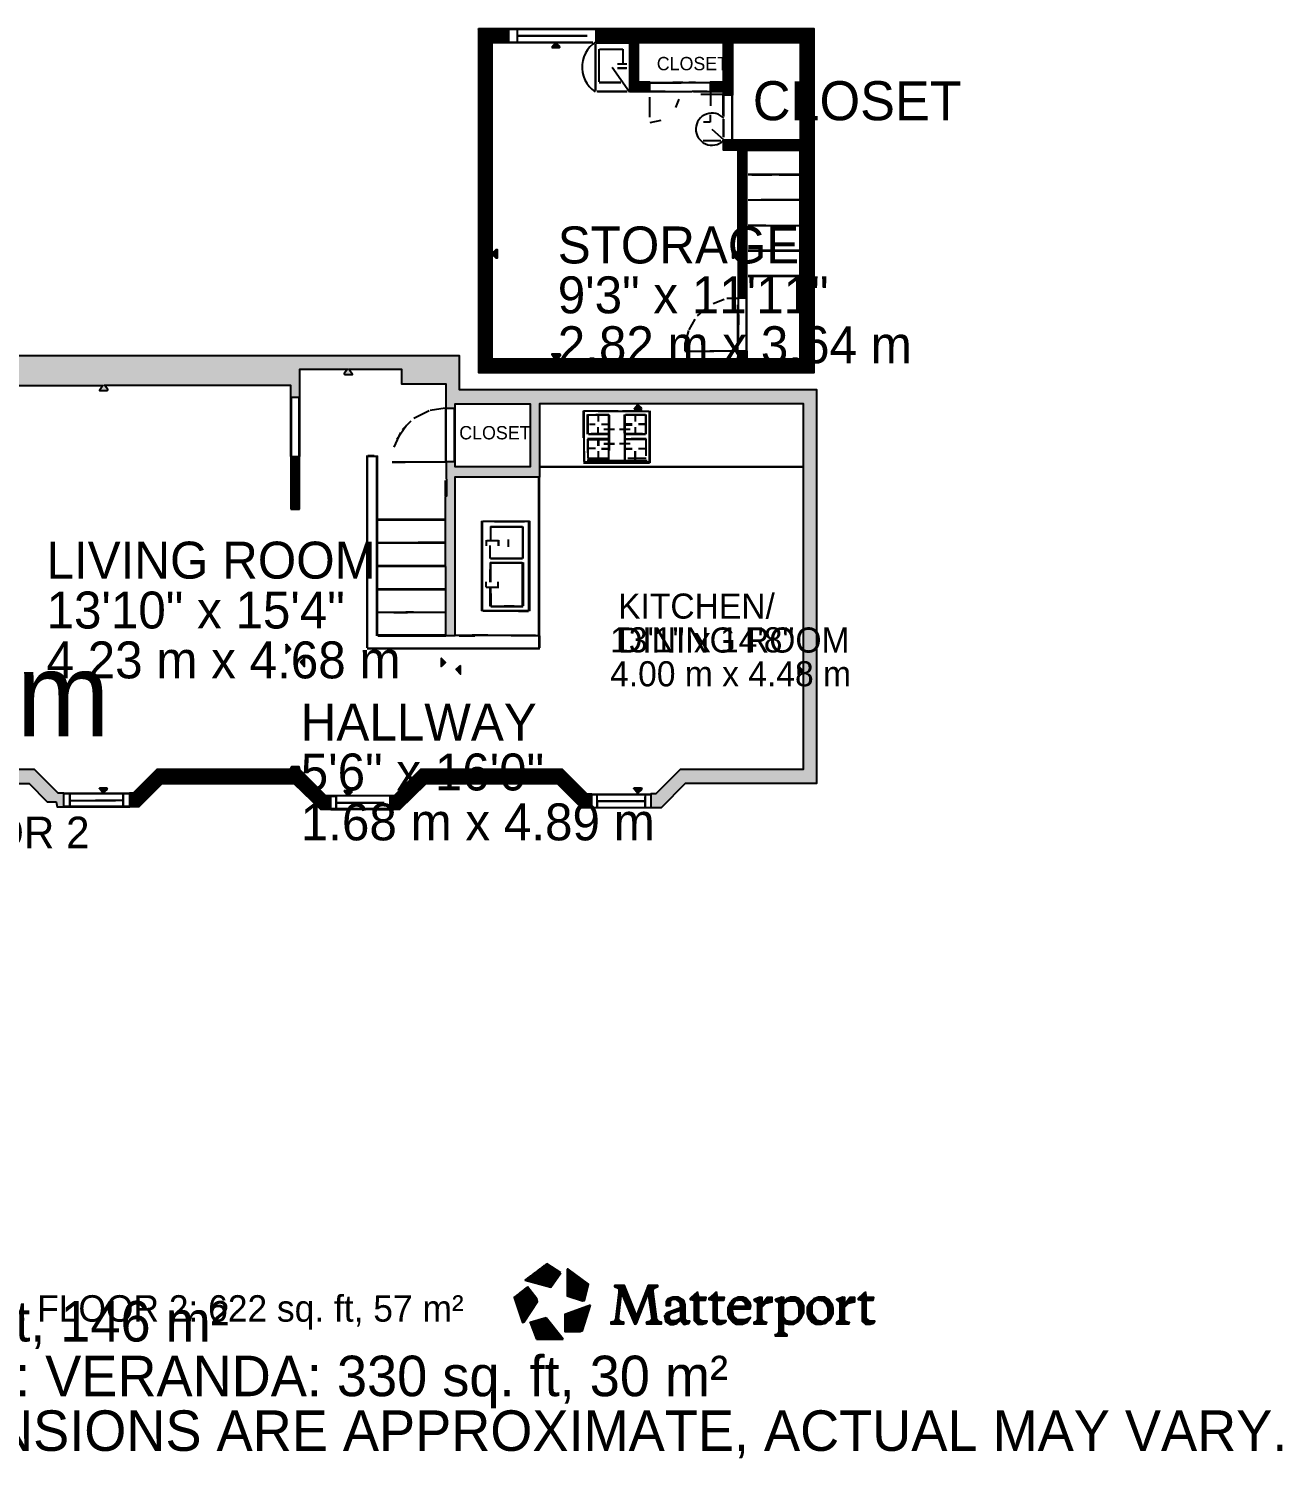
# Model space of a CAD drawing. Header units: feet. Extents: x 5 to 177, y -7 to 101.
# Drawn here: x 88.8 to 177.1, y -6.8 to 93.8 of the extents above; entities that cross this region are included whole.
import ezdxf

# ---------------------------------------------------------------- set-up
doc = ezdxf.new("R2010")
doc.units = ezdxf.units.FT
doc.header["$MEASUREMENT"] = 0
for name, color, linetype in [('A-ANNO', 2, 'CONTINUOUS'), ('A-COLS', 3, 'CONTINUOUS'), ('A-DIMS', 2, 'CONTINUOUS'), ('A-DOOR', 1, 'CONTINUOUS'), ('A-FIXT', 5, 'CONTINUOUS'), ('A-GLAZ', 4, 'CONTINUOUS'), ('A-HATCH', 251, 'CONTINUOUS'), ('A-WALL', 7, 'CONTINUOUS')]:
    doc.layers.add(name, color=color, linetype=linetype)

msp = doc.modelspace()

# ---------------------------------------------------------------- hatches: boundary and pattern name
at = {"layer": 'A-HATCH'}
h = msp.add_hatch(dxfattribs=at)
h.set_pattern_fill('SOLID', color=251)
h.paths.add_polyline_path([(120.5125, 93.775), (120.5125, 69.5875), (144.15, 69.5875), (144.15, 93.775), (128.775, 93.775), (128.775, 92.8), (131.15, 92.8), (131.15, 89.375), (132.575, 89.375), (132.575, 90.025), (131.7875, 90.025), (131.7875, 92.825), (137.7375, 92.825), (137.7375, 90.025), (136.825, 90.025), (136.825, 89.375), (137.725, 89.375), (137.8, 89.1375), (138.425, 89.1375), (138.425, 92.8125), (143.175, 92.8125), (143.175, 85.9375), (137.75, 85.9375), (137.75, 85.275), (138.775, 85.275), (138.775, 78), (138.5, 78.225), (138.4, 78.225), (138.4, 77.675), (138.5, 77.675), (138.8, 77.9), (138.8, 74.85), (139.425, 74.85), (139.425, 85.25), (143.15, 85.25), (143.15, 70.525), (139.4375, 70.525), (139.4375, 71.1), (138.825, 71.1), (138.75, 70.525), (126.05, 70.525), (126.3, 70.825), (126.25, 70.8875), (125.675, 70.8875), (125.925, 70.5375), (121.475, 70.5375), (121.475, 77.9), (121.75, 77.675), (121.85, 77.675), (121.85, 78.225), (121.75, 78.225), (121.475, 78), (121.475, 92.825), (122.65, 92.825), (122.65, 93.775)])
h = msp.add_hatch(dxfattribs=at)
h.set_pattern_fill('SOLID', color=251)
h.paths.add_polyline_path([(126.275, 92.525), (125.975, 92.8), (125.675, 92.4625), (126.225, 92.4625)])
h = msp.add_hatch(dxfattribs=at)
h.set_pattern_fill('SOLID', color=251)
h.paths.add_polyline_path([(80.4, 70.775), (80.4, 40.675), (88.875, 40.675), (90.15, 39.3875), (90.775, 39.3875), (90.85, 39.0375), (91.325, 39.0375), (91.325, 39.9875), (90.925, 39.9875), (89.25, 41.6625), (81.35, 41.6625), (81.35, 50.1), (81.625, 49.875), (81.725, 49.875), (81.725, 50.45), (81.625, 50.45), (81.3625, 50.2), (81.3625, 50.7), (83.2, 50.7), (83.2, 53.125), (82.3, 53.6), (82.3, 56.95), (83.2, 57.375), (83.2, 59.9375), (81.35, 59.9375), (81.35, 68.6875), (94.075, 68.6875), (93.825, 68.3375), (94.375, 68.3375), (94.425, 68.4), (94.175, 68.7), (107.2875, 68.7), (107.2875, 67.8625), (107.9375, 67.8625), (107.9375, 69.825), (111.3, 69.825), (111.05, 69.525), (111.1, 69.4625), (111.65, 69.4625), (111.4, 69.825), (115.0875, 69.825), (115.0875, 68.8), (118.225, 68.8), (118.225, 67.0875), (118.8875, 67.0875), (118.8875, 67.4), (124.1625, 67.4), (124.1625, 62.95), (118.8875, 62.95), (118.8875, 63.3), (118.2375, 63.3), (118.2563, 60.9), (118.175, 60.85), (118.2063, 51.0875), (118.875, 51.0875), (118.875, 62.2625), (124.8375, 62.2625), (124.8375, 67.425), (143.3875, 67.425), (143.3875, 41.6625), (134.725, 41.6625), (133, 39.9375), (132.65, 39.9375), (132.65, 38.975), (133.4, 38.975), (135.1, 40.6875), (144.35, 40.6875), (144.35, 68.375), (119.175, 68.375), (119.175, 70.775)])
h = msp.add_hatch(dxfattribs=at)
h.set_pattern_fill('SOLID', color=251)
h.paths.add_polyline_path([(132.025, 67.075), (131.75, 67.325), (131.475, 67.0125), (131.975, 67.0125)])
h = msp.add_hatch(dxfattribs=at)
h.set_pattern_fill('SOLID', color=251)
h.paths.add_polyline_path([(107.3125, 63.6625), (107.3125, 59.9875), (107.925, 59.9875), (107.925, 63.6625)])
h = msp.add_hatch(dxfattribs=at)
h.set_pattern_fill('SOLID', color=251)
h.paths.add_polyline_path([(106.975, 50.475), (106.975, 49.85), (107.275, 50.125)])
h = msp.add_hatch(dxfattribs=at)
h.set_pattern_fill('SOLID', color=251)
h.paths.add_polyline_path([(108.275, 49.5), (107.975, 49.225), (108.275, 48.9)])
h = msp.add_hatch(dxfattribs=at)
h.set_pattern_fill('SOLID', color=251)
h.paths.add_polyline_path([(117.9, 49.5), (117.9, 48.9), (118.2, 49.175)])
h = msp.add_hatch(dxfattribs=at)
h.set_pattern_fill('SOLID', color=251)
h.paths.add_polyline_path([(119.25, 48.975), (118.95, 48.7), (119.25, 48.375)])
h = msp.add_hatch(dxfattribs=at)
h.set_pattern_fill('SOLID', color=251)
h.paths.add_polyline_path([(143.025, 48.975), (143.025, 48.375), (143.325, 48.65)])
h = msp.add_hatch(dxfattribs=at)
h.set_pattern_fill('SOLID', color=251)
h.paths.add_polyline_path([(110.125, 39.8125), (109.775, 39.8125), (107.95, 41.625), (107.9, 41.85), (107.35, 41.85), (107.275, 41.65), (97.875, 41.65), (96.2, 39.9875), (95.95, 39.9875), (95.95, 39.05), (96.625, 39.05), (98.25, 40.675), (107.525, 40.675), (109.4, 38.8625), (110.125, 38.8625)])
h = msp.add_hatch(dxfattribs=at)
h.set_pattern_fill('SOLID', color=251)
h.paths.add_polyline_path([(114.275, 39.8125), (114.275, 38.8625), (114.975, 38.8625), (116.825, 40.675), (126.05, 40.675), (127.75, 38.975), (128.5, 38.975), (128.5, 39.925), (128.175, 39.925), (126.425, 41.65), (116.425, 41.65), (114.575, 39.8125)])
h = msp.add_hatch(dxfattribs=at)
h.set_pattern_fill('SOLID', color=251)
h.paths.add_polyline_path([(93.825, 40.3375), (94.1, 40.025), (94.4, 40.275), (94.35, 40.3375)])
h = msp.add_hatch(dxfattribs=at)
h.set_pattern_fill('SOLID', color=251)
h.paths.add_polyline_path([(131.45, 40.3375), (131.75, 40), (132.05, 40.275), (132, 40.3375)])
h = msp.add_hatch(dxfattribs=at)
h.set_pattern_fill('SOLID', color=251)
h.paths.add_polyline_path([(111.05, 40.1625), (111.35, 39.8), (111.65, 40.1), (111.6, 40.1625)])
h = msp.add_hatch(dxfattribs=at)
h.set_pattern_fill('SOLID', color=251)
h.paths.add_polyline_path([(126.325, 6.225), (125.325, 6.875), (123.8, 5.725), (125.625, 5.225)])
h = msp.add_hatch(dxfattribs=at)
h.set_pattern_fill('SOLID', color=251)
h.paths.add_polyline_path([(126.7625, 6.5), (126.7625, 4.625), (127.85, 4.25), (127.975, 4.275), (128.275, 5.425), (126.825, 6.5)])
h = msp.add_hatch(dxfattribs=at)
h.set_pattern_fill('SOLID', color=251)
h.paths.add_polyline_path([(123.975, 5.25), (123.025, 4.5), (123.625, 2.725), (123.725, 2.775), (124.675, 4.225), (124.625, 4.4)])
h = msp.add_hatch(dxfattribs=at)
h.set_pattern_fill('SOLID', color=251)
h.paths.add_polyline_path([(130.1, 5.35), (130.1, 5.275), (130.4125, 5.125), (130.4125, 4.875), (130.175, 2.925), (130.075, 2.8), (129.85, 2.75), (129.85, 2.65), (130.75, 2.65), (130.75, 2.75), (130.5, 2.8), (130.375, 2.975), (130.6, 4.8), (131.5, 2.65), (131.575, 2.625), (131.675, 2.725), (132.475, 4.775), (132.725, 3), (132.625, 2.825), (132.35, 2.75), (132.35, 2.65), (133.4, 2.65), (133.4, 2.75), (133.2, 2.8), (133.075, 2.95), (132.825, 4.925), (132.85, 5.125), (133.15, 5.275), (133.15, 5.35), (132.475, 5.35), (131.65, 3.225), (130.8, 5.35)])
h = msp.add_hatch(dxfattribs=at)
h.set_pattern_fill('SOLID', color=251)
h.paths.add_polyline_path([(133.875, 4.4), (133.7375, 4.2), (133.7375, 3.9375), (134.0375, 3.9375), (134.0375, 4.275), (134.2, 4.375), (134.4, 4.375), (134.7, 4.15), (134.75, 3.775), (133.8, 3.425), (133.625, 3.2), (133.7, 2.775), (134, 2.6), (134.25, 2.6), (134.475, 2.675), (134.75, 2.9), (135, 2.6), (135.325, 2.675), (135.4, 2.825), (135.225, 2.825), (135.075, 2.975), (135.075, 3.975), (134.975, 4.275), (134.575, 4.525), (134.2, 4.525)])
h.paths.add_polyline_path([(134.7375, 3.6), (134.7375, 3.05), (134.45, 2.8625), (134.075, 2.8625), (133.95, 3.05), (133.975, 3.275), (134.175, 3.425)])
h = msp.add_hatch(dxfattribs=at)
h.set_pattern_fill('SOLID', color=251)
h.paths.add_polyline_path([(135.95, 4.9), (135.425, 4.425), (135.425, 4.35), (135.7125, 4.3), (135.7125, 2.875), (135.975, 2.6125), (136.3, 2.6125), (136.525, 2.7), (136.625, 2.8375), (136.3, 2.8375), (136.025, 2.975), (136.025, 4.3125), (136.5, 4.3125), (136.55, 4.4875), (136.025, 4.4875)])
h = msp.add_hatch(dxfattribs=at)
h.set_pattern_fill('SOLID', color=251)
h.paths.add_polyline_path([(137.275, 4.9), (136.75, 4.425), (136.75, 4.35), (137.0375, 4.3), (137.0375, 2.85), (137.3, 2.6125), (137.6, 2.6125), (137.875, 2.725), (137.95, 2.85), (137.525, 2.85), (137.3375, 3.025), (137.3375, 4.3125), (137.8, 4.3125), (137.85, 4.4875), (137.35, 4.4875)])
h = msp.add_hatch(dxfattribs=at)
h.set_pattern_fill('SOLID', color=251)
h.paths.add_polyline_path([(138.8, 4.525), (138.45, 4.35), (138.25, 4.125), (138.0875, 3.8), (138.0875, 3.325), (138.175, 3.05), (138.4, 2.775), (138.675, 2.6125), (139.1, 2.6125), (139.45, 2.75), (139.675, 3.1), (139.3, 2.9125), (138.75, 2.9125), (138.475, 3.175), (138.375, 3.6875), (139.65, 3.6875), (139.7, 3.925), (139.625, 4.175), (139.4, 4.425), (139.15, 4.525)])
h.paths.add_polyline_path([(138.375, 3.925), (138.625, 4.275), (139.025, 4.325), (139.275, 4.15), (139.35, 3.8625), (138.4, 3.8625)])
h = msp.add_hatch(dxfattribs=at)
h.set_pattern_fill('SOLID', color=251)
h.paths.add_polyline_path([(140.35, 4.525), (139.925, 4.35), (139.925, 4.275), (140.175, 4.15), (140.175, 2.925), (140.1, 2.8), (139.925, 2.75), (139.9, 2.6375), (140.775, 2.6375), (140.825, 2.725), (140.575, 2.8), (140.475, 2.95), (140.475, 3.825), (140.75, 4.1), (141.2, 4.2), (141.2, 4.4875), (140.85, 4.4875), (140.5, 4.025), (140.5, 4.5)])
h = msp.add_hatch(dxfattribs=at)
h.set_pattern_fill('SOLID', color=251)
h.paths.add_polyline_path([(143.075, 4.425), (142.825, 4.525), (142.5, 4.525), (142.2, 4.4), (142.0125, 4.225), (142.0125, 4.5), (141.875, 4.525), (141.425, 4.35), (141.425, 4.275), (141.675, 4.15), (141.675, 2.05), (141.575, 1.925), (141.4, 1.875), (141.4, 1.8), (142.25, 1.8), (142.25, 1.875), (142, 2.025), (142, 2.7), (142.325, 2.6125), (142.7, 2.6125), (143.05, 2.825), (143.25, 3.05), (143.425, 3.45), (143.425, 3.9), (143.3, 4.2)])
h.paths.add_polyline_path([(142.275, 4.25), (142.825, 4.25), (143, 4.05), (143.075, 3.775), (143.075, 3.125), (142.85, 2.875), (142.625, 2.775), (142.175, 2.85), (142, 3.1), (142, 4.05)])
h = msp.add_hatch(dxfattribs=at)
h.set_pattern_fill('SOLID', color=251)
h.paths.add_polyline_path([(144.45, 4.5125), (144.125, 4.4), (143.85, 4.15), (143.6625, 3.8), (143.6625, 3.35), (143.775, 3), (143.975, 2.775), (144.275, 2.6125), (144.675, 2.6125), (144.975, 2.7), (145.325, 3.025), (145.4875, 3.35), (145.4875, 3.725), (145.45, 3.95), (145.2, 4.325), (144.875, 4.5125)])
h.paths.add_polyline_path([(144.35, 4.325), (144.8, 4.25), (145, 4.05), (145.1125, 3.775), (145.1125, 3.1), (144.775, 2.8), (144.35, 2.875), (144.0125, 3.325), (144.0125, 3.95), (144.075, 4.125)])
h = msp.add_hatch(dxfattribs=at)
h.set_pattern_fill('SOLID', color=251)
h.paths.add_polyline_path([(146.175, 4.525), (145.725, 4.35), (145.975, 4.15), (145.975, 2.875), (145.75, 2.75), (145.725, 2.6375), (146.6, 2.6375), (146.65, 2.725), (146.425, 2.775), (146.3, 2.9), (146.3, 3.825), (146.575, 4.1), (147.025, 4.2), (147.025, 4.4875), (146.675, 4.4875), (146.325, 4), (146.325, 4.5)])
h = msp.add_hatch(dxfattribs=at)
h.set_pattern_fill('SOLID', color=251)
h.paths.add_polyline_path([(147.775, 4.9), (147.25, 4.425), (147.25, 4.35), (147.525, 4.3), (147.525, 2.825), (147.775, 2.6125), (148.1, 2.6125), (148.325, 2.7), (148.425, 2.8375), (148.075, 2.8375), (147.825, 3.05), (147.825, 4.3125), (148.3, 4.3125), (148.35, 4.4875), (147.85, 4.4875)])
h = msp.add_hatch(dxfattribs=at)
h.set_pattern_fill('SOLID', color=251)
h.paths.add_polyline_path([(124.15, 2.725), (124.6, 1.5625), (126.475, 1.5625), (125.275, 3.075)])
h = msp.add_hatch(dxfattribs=at)
h.set_pattern_fill('SOLID', color=251)
h.paths.add_polyline_path([(128.4, 3.95), (126.6, 3.3), (126.6, 2.1), (127.675, 2.1), (127.85, 2.175)])

# ---------------------------------------------------------------- linework, layer by layer
at = {"layer": 'A-ANNO', "color": 2}
for p, q in [((112.675, 50.225), (112.675, 63.75)), ((112.7, 50.225), (112.7, 63.75)), ((113.35, 51.075), (113.35, 63.75)), ((113.375, 51.075), (113.375, 63.75)), ((113.4, 51.075), (113.4, 63.725)), ((124.85, 62.975), (143.375, 62.975)), ((124.85, 62.95), (143.375, 62.95)), ((124.775, 51.075), (124.775, 62.225)), ((124.8, 50.225), (124.8, 62.25)), ((124.825, 50.225), (124.825, 62.25)), ((112.675, 50.2), (124.85, 50.2)), ((112.675, 50.175), (124.825, 50.175))]:
    msp.add_line(p, q, dxfattribs=at)
at = {"layer": 'A-COLS', "color": 3}
for points in [[(144.45, 4.5125), (144.125, 4.4), (143.85, 4.15), (143.6625, 3.8), (143.6625, 3.35), (143.775, 3), (143.975, 2.775), (144.275, 2.6125), (144.675, 2.6125), (144.975, 2.7), (145.325, 3.025), (145.4875, 3.35), (145.4875, 3.725), (145.45, 3.95), (145.2, 4.325), (144.875, 4.5125)], [(144.35, 4.325), (144.8, 4.25), (145, 4.05), (145.1125, 3.775), (145.1125, 3.1), (144.775, 2.8), (144.35, 2.875), (144.0125, 3.325), (144.0125, 3.95), (144.075, 4.125)]]:
    msp.add_lwpolyline(points, close=True, dxfattribs=at)
at = {"layer": 'A-DOOR', "color": 1}
for p, q in [((129.9375, 91.0875), (131.15, 89.35)), ((136.9516, 86.7234), (137.8, 85.975))]:
    msp.add_line(p, q, dxfattribs=at)
for centre, radius, start, end in [((129.9375, 91.0875), 2.1187, 55.091053, 235.091064), ((136.9516, 86.7234), 1.1314, 41.416683, 314.888092)]:
    msp.add_arc(centre, radius, start, end, dxfattribs=at)
at = {"layer": 'A-FIXT', "color": 5}
for p, q in [((123.275, 92.875), (123.275, 93.725)), ((130.7, 91.325), (130.7, 92.35)), ((130.3, 91.325), (130.975, 91.325)), ((130.3, 91.05), (130.975, 91.05)), ((130.3, 91.025), (130.95, 91.025)), ((132.7, 89.9875), (133.875, 89.9875)), ((134.2, 90.025), (134.9, 90.025)), ((135.325, 90.025), (135.8, 90.025)), ((135.325, 90.0125), (136.525, 90.0125)), ((135.825, 90.0125), (136.85, 90.0125)), ((132.575, 87.575), (132.575, 88.975)), ((132.6, 89.4), (133.675, 89.4)), ((134.15, 89.375), (135.325, 89.375)), ((134.425, 88.25), (134.65, 88.825)), ((135.575, 89.4), (136.625, 89.4)), ((135.65, 89.375), (136.8, 89.375)), ((136.85, 89.35), (136.85, 88.375)), ((137.75, 87.675), (137.75, 89.125)), ((137.7875, 87.65), (137.7875, 89.1)), ((137.8, 87.625), (137.8, 88.875)), ((136.85, 87.225), (136.85, 87.725)), ((132.6, 87.2), (133.375, 87.35)), ((136.375, 87.2375), (136.825, 87.2375)), ((137.7625, 86.175), (137.7625, 87.425)), ((137.7625, 87.4), (137.7625, 86.175)), ((137.8, 86.15), (137.8, 87.425)), ((136.35, 85.925), (137.575, 85.925)), ((139.775, 83.5), (141.175, 83.5)), ((141.7, 83.5), (143.075, 83.5)), ((139.5, 81.7375), (140.825, 81.7375)), ((141.75, 81.775), (143.075, 81.775)), ((139.5, 79.975), (140.75, 79.975)), ((139.5, 79.95), (140.025, 79.95)), ((141.975, 79.925), (142.425, 79.925)), ((137.05, 74.45), (137.825, 74.75)), ((138, 74.825), (138.75, 74.825)), ((138.8125, 74.825), (138.8125, 74.025)), ((135.95, 73.575), (136.675, 74.225)), ((138.825, 73.675), (138.825, 72.95)), ((135.075, 71.625), (135.325, 72.55)), ((135.35, 72.6), (135.775, 73.35)), ((138.8, 72.925), (138.8, 72.075)), ((135.075, 71.125), (135.075, 71.675)), ((135.05, 71.1), (135.625, 71.1)), ((136.8, 71.1125), (138.2, 71.1125)), ((137.725, 71.1125), (138.8, 71.1125)), ((115.975, 66.375), (117.05, 66.925)), ((117.125, 66.95), (118.175, 67.1)), ((127.95, 66.425), (127.95, 66.9)), ((128.1, 66.9), (128.925, 66.9)), ((128.2, 65.25), (128.2, 66.65)), ((128.225, 65.25), (128.225, 66.65)), ((128.25, 65.25), (128.25, 66.65)), ((128.775, 66.65), (129.7, 66.65)), ((128.975, 66.15), (128.975, 66.65)), ((130.65, 66.9), (132.05, 66.9)), ((130.8, 65.325), (130.8, 66.625)), ((130.875, 66.65), (132.275, 66.65)), ((130.925, 66.625), (132.275, 66.625)), ((131.5625, 66.55), (131.5625, 66.15)), ((132.3, 65.25), (132.3, 66.65)), ((132.325, 65.25), (132.325, 66.65)), ((114.775, 64.9), (115.45, 65.9)), ((115.175, 65.575), (115.775, 66.2)), ((128.325, 65.95), (128.725, 65.95)), ((128.95, 65.275), (128.95, 65.75)), ((129.175, 65.95), (129.6, 65.95)), ((129.35, 65.6), (130.1, 65.6)), ((130.45, 65.6), (131.2, 65.6)), ((130.925, 65.975), (131.35, 65.975)), ((130.925, 65.95), (131.35, 65.95)), ((130.925, 65.925), (131.35, 65.925)), ((131.55, 65.75), (131.55, 65.3)), ((131.575, 65.3), (131.575, 65.75)), ((131.775, 65.975), (132.275, 65.975)), ((131.775, 65.95), (132.275, 65.95)), ((114.575, 64.35), (115.05, 65.375)), ((128.2, 64.95), (129.6, 64.95)), ((128.2, 64.925), (129.6, 64.925)), ((128.2, 64.8875), (129.6, 64.8875)), ((128.225, 63.95), (128.225, 64.9)), ((128.2375, 63.6), (128.2375, 64.9)), ((128.275, 65.275), (129.075, 65.275)), ((128.275, 65.2625), (129.6, 65.2625)), ((128.45, 65.3), (129.6, 65.3)), ((128.95, 64.425), (128.95, 64.875)), ((128.975, 64.875), (128.975, 64.425)), ((129.35, 64.6), (130.1, 64.6)), ((129.35, 64.575), (130.1, 64.575)), ((130.45, 64.6), (131.2, 64.6)), ((130.925, 65.3), (132.075, 65.3)), ((130.925, 65.275), (132.275, 65.275)), ((130.925, 65.25), (132.275, 65.25)), ((130.925, 64.925), (131.825, 64.925)), ((130.925, 64.9), (132.325, 64.9)), ((131.275, 64.95), (132.325, 64.95)), ((132.3125, 64.65), (132.3125, 63.725)), ((132.325, 64.475), (132.325, 64.925)), ((112.725, 63.75), (113.175, 63.75)), ((112.725, 63.7125), (113.325, 63.7125)), ((127.975, 63.3), (127.975, 64.05)), ((128.2, 64.2625), (128.75, 64.2625)), ((128.9625, 63.6), (128.9625, 64.05)), ((129.175, 64.25), (129.675, 64.25)), ((129.175, 64.225), (129.725, 64.225)), ((130.325, 63.4125), (131.8, 63.4125)), ((130.8, 64.25), (131.35, 64.25)), ((130.8, 64.225), (131.35, 64.225)), ((131.025, 63.5625), (132.325, 63.5625)), ((131.55, 63.3), (131.55, 64.05)), ((131.575, 63.3), (131.575, 64.05)), ((131.775, 64.2375), (132.325, 64.2375)), ((114.45, 63.275), (115.35, 63.275)), ((128.175, 63.375), (129.275, 63.375)), ((129.35, 63.375), (129.8, 63.375)), ((131.725, 63.375), (132.4, 63.375)), ((118.2, 60.925), (118.2, 62)), ((120.825, 59.125), (121.625, 59.125)), ((121.3625, 58.75), (121.3625, 57.75)), ((123.05, 59.1375), (124.05, 59.1375)), ((121.075, 57.4), (121.075, 57.8)), ((121.1, 57.7625), (121.925, 57.7625)), ((121.35, 56.5), (121.35, 57.425)), ((121.925, 57.4), (121.925, 57.8)), ((121.95, 57.4), (121.95, 57.8)), ((122.625, 57.325), (122.625, 57.85)), ((123.625, 57.85), (123.625, 57.15)), ((121.35, 54.85), (121.35, 55.725)), ((121.375, 54.85), (121.375, 56.225)), ((121.4, 54.85), (121.4, 56.225)), ((123.675, 56.175), (123.675, 55.8)), ((121.05, 54.5), (121.05, 54.875)), ((121.05, 54.5), (121.95, 54.5)), ((121.35, 53.15), (121.35, 54.525)), ((121.3875, 53.125), (121.3875, 54.525)), ((121.9, 54.475), (121.9, 54.875)), ((121.3875, 54.05), (121.3875, 53.15)), ((123.65, 53.175), (123.65, 54.025)), ((123.675, 54.075), (123.675, 53.175)), ((114.55, 52.7), (115.525, 52.7)), ((115.4, 52.75), (115.95, 52.75)), ((116.475, 52.725), (117.75, 52.725)), ((116.825, 52.725), (118.125, 52.725)), ((122.325, 53.175), (123.025, 53.175)), ((123.325, 52.8), (124.05, 52.8)), ((119.15, 51.075), (120.25, 51.075)), ((120.075, 51.125), (121.175, 51.125)), ((122.525, 51.1), (123.925, 51.1)), ((122.825, 51.0875), (124.225, 51.0875)), ((124, 51.0875), (124.75, 51.0875)), ((124.85, 50.225), (124.85, 51.075)), ((91.75, 39.1), (91.75, 39.95)), ((91.775, 39.1), (91.775, 39.95)), ((94.975, 39.5), (95.5, 39.5)), ((95.4875, 39.95), (95.4875, 39.1)), ((95.4875, 39.1), (95.4875, 39.95)), ((110.15, 39.7875), (110.525, 39.7875)), ((110.5, 38.925), (110.5, 39.775)), ((110.525, 38.925), (110.525, 39.8)), ((128.875, 39), (128.875, 39.875)), ((128.9, 39), (128.9, 39.375)), ((132.225, 39.725), (132.225, 39)), ((132.25, 39.875), (132.25, 39)), ((110.125, 38.85), (111.5, 38.85)), ((113.3, 38.85), (114.3, 38.85)), ((128.525, 38.9875), (129.35, 38.9875)), ((129.525, 38.975), (130.75, 38.975)), ((131.5, 38.9875), (132.625, 38.9875))]:
    msp.add_line(p, q, dxfattribs=at)
at = {"layer": 'A-GLAZ', "color": 4}
for p, q in [((122.625, 93.8), (128.775, 93.8)), ((122.675, 93.775), (128.725, 93.775)), ((122.675, 93.75), (128.725, 93.75)), ((122.625, 92.825), (128.55, 92.825)), ((122.675, 92.85), (128.575, 92.85)), ((123.25, 93.325), (128.175, 93.325)), ((123.25, 93.3), (128.175, 93.3)), ((128.75, 89.475), (128.75, 92.675)), ((128.775, 89.45), (128.775, 92.7)), ((129.025, 90.05), (129.025, 92.35)), ((129.05, 92.35), (130.675, 92.35)), ((129.025, 90.025), (130.55, 90.025)), ((129.025, 90), (130.55, 90)), ((132.55, 90), (136.725, 90)), ((132.6, 89.9875), (134.8, 89.9875)), ((128.85, 89.4), (130.975, 89.4)), ((128.9, 89.375), (131, 89.375)), ((132.55, 89.375), (135.55, 89.375)), ((136.175, 89.175), (137.725, 89.175)), ((138.375, 85.975), (138.375, 89.1)), ((138.4, 85.975), (138.4, 89.125)), ((139.5, 83.55), (143.075, 83.55)), ((139.5, 83.525), (143.075, 83.525)), ((139.5, 81.75), (143.075, 81.75)), ((140.425, 81.7625), (143.075, 81.7625)), ((139.5, 79.95), (142.875, 79.95)), ((140.25, 79.9375), (143.075, 79.9375)), ((139.5, 78.2), (143.075, 78.2)), ((139.5, 78.175), (143.075, 78.175)), ((139.5, 78.15), (143.075, 78.15)), ((139.5, 76.425), (143.1, 76.425)), ((139.5, 76.4), (143.1, 76.4)), ((139.5, 76.375), (143.1, 76.375)), ((138.8, 74.825), (138.8, 71.525)), ((139.4, 71.1), (139.4, 74.85)), ((139.425, 71.1), (139.425, 74.85)), ((138.775, 71.125), (138.775, 74.35)), ((135.075, 71.1), (137.1, 71.1)), ((107.3, 63.675), (107.3, 67.85)), ((107.325, 63.7), (107.325, 67.85)), ((107.35, 63.7), (107.35, 67.825)), ((107.9, 63.7), (107.9, 67.825)), ((107.925, 63.675), (107.925, 67.85)), ((107.95, 63.675), (107.95, 67.85)), ((118.225, 63.325), (118.225, 67.075)), ((118.25, 63.35), (118.25, 67.05)), ((118.825, 63.35), (118.825, 67.05)), ((118.85, 63.325), (118.85, 67.075)), ((118.875, 63.325), (118.875, 67.075)), ((127.925, 65), (127.925, 66.9)), ((127.925, 66.8875), (130.35, 66.8875)), ((127.95, 63.575), (127.95, 66.9)), ((128.2, 66.625), (129.725, 66.625)), ((128.95, 66.875), (132.525, 66.875)), ((129.7, 63.3), (129.7, 66.65)), ((129.7125, 66.6), (129.7125, 64.1)), ((130.825, 63.3), (130.825, 66.65)), ((130.85, 63.3), (130.85, 66.65)), ((132.55, 63.3), (132.55, 66.9)), ((132.575, 63.25), (132.575, 66.9)), ((132.6, 63.25), (132.6, 66.9)), ((127.9625, 63.325), (127.9625, 66.15)), ((129.675, 65.625), (129.675, 63.6)), ((128.175, 63.4125), (130.3, 63.4125)), ((128.175, 63.4), (131.7, 63.4)), ((128.2, 63.575), (129.725, 63.575)), ((128.2, 63.55), (129.725, 63.55)), ((130.8, 63.4125), (132.4, 63.4125)), ((114.45, 63.3), (118.175, 63.3)), ((127.925, 63.275), (132.6, 63.275)), ((127.925, 63.25), (132.55, 63.25)), ((127.95, 63.3), (132.525, 63.3)), ((113.475, 59.275), (118.125, 59.275)), ((113.475, 59.25), (118.125, 59.25)), ((113.475, 59.225), (118.125, 59.225)), ((120.75, 52.825), (120.75, 59.125)), ((120.775, 52.8), (120.775, 59.15)), ((120.8, 52.8), (120.8, 59.15)), ((120.825, 59.125), (124.1, 59.125)), ((121.375, 58.75), (123.625, 58.75)), ((121.375, 58.725), (123.625, 58.725)), ((121.65, 59.1125), (123.75, 59.1125)), ((123.65, 56.5), (123.65, 58.75)), ((123.675, 56.5), (123.675, 58.725)), ((124.075, 52.8), (124.075, 59.15)), ((124.1, 52.8), (124.1, 59.15)), ((124.125, 52.825), (124.125, 59.125)), ((113.475, 57.6375), (116.25, 57.6375)), ((113.475, 57.6), (118.125, 57.6)), ((114.85, 57.625), (118.125, 57.625)), ((116.275, 57.65), (118.125, 57.65)), ((121.375, 56.525), (123.625, 56.525)), ((121.375, 56.5), (123.625, 56.5)), ((113.475, 56.025), (118.125, 56.025)), ((113.475, 56), (118.125, 56)), ((113.475, 55.975), (118.125, 55.975)), ((121.35, 56.225), (123.6, 56.225)), ((121.35, 56.2), (123.675, 56.2)), ((123.625, 53.125), (123.625, 56.225)), ((123.6625, 56.225), (123.6625, 54.1)), ((113.475, 54.375), (118.125, 54.375)), ((113.475, 54.35), (118.125, 54.35)), ((113.475, 54.325), (118.125, 54.325)), ((113.475, 52.7375), (115.375, 52.7375)), ((113.475, 52.725), (117.375, 52.725)), ((120.825, 52.85), (124.05, 52.85)), ((120.825, 52.825), (123.3, 52.825)), ((121.4, 53.1625), (123.675, 53.1625)), ((121.4, 53.125), (123.65, 53.125)), ((121.9, 52.8125), (124.05, 52.8125)), ((113.425, 51.125), (118.175, 51.125)), ((113.425, 51.1), (118.175, 51.1)), ((113.425, 51.075), (118.225, 51.075)), ((118.9, 51.1125), (121.475, 51.1125)), ((120.275, 51.1), (124.525, 51.1)), ((91.3, 40), (95.975, 40)), ((91.35, 39.975), (95.925, 39.975)), ((91.75, 39.475), (94.95, 39.475)), ((93.55, 39.4875), (95.5, 39.4875)), ((110.1, 39.825), (114.3, 39.825)), ((110.5, 39.325), (113.875, 39.325)), ((110.5, 39.3), (113.875, 39.3)), ((128.525, 39.925), (132.625, 39.925)), ((128.525, 39.9), (132.625, 39.9)), ((128.875, 39.45), (132.25, 39.45)), ((128.875, 39.425), (132.25, 39.425)), ((91.3, 39.025), (95.975, 39.025)), ((91.35, 39.075), (95.925, 39.075)), ((91.35, 39.05), (95.925, 39.05)), ((110.15, 38.9), (114.25, 38.9)), ((110.15, 38.8625), (112.925, 38.8625)), ((111.525, 38.875), (114.25, 38.875)), ((129.35, 38.9875), (132.175, 38.9875))]:
    msp.add_line(p, q, dxfattribs=at)
at = {"layer": 'A-WALL', "color": 7}
for p, q in [((125.975, 92.8), (125.675, 92.4625)), ((126.275, 92.525), (125.975, 92.8)), ((125.675, 92.4625), (126.225, 92.4625)), ((126.225, 92.4625), (126.275, 92.525)), ((131.75, 67.325), (131.475, 67.0125)), ((131.475, 67.0125), (131.975, 67.0125)), ((132.025, 67.075), (131.75, 67.325)), ((131.975, 67.0125), (132.025, 67.075)), ((107.3125, 63.6625), (107.3125, 59.9875)), ((107.925, 63.6625), (107.3125, 63.6625)), ((107.925, 59.9875), (107.925, 63.6625)), ((107.3125, 59.9875), (107.925, 59.9875)), ((94.35, 40.3375), (93.825, 40.3375)), ((93.825, 40.3375), (94.1, 40.025)), ((94.1, 40.025), (94.4, 40.275)), ((94.4, 40.275), (94.35, 40.3375)), ((132, 40.3375), (131.45, 40.3375)), ((131.45, 40.3375), (131.75, 40)), ((131.75, 40), (132.05, 40.275)), ((132.05, 40.275), (132, 40.3375)), ((111.6, 40.1625), (111.05, 40.1625)), ((111.05, 40.1625), (111.35, 39.8)), ((111.35, 39.8), (111.65, 40.1)), ((111.65, 40.1), (111.6, 40.1625)), ((125.325, 6.875), (123.8, 5.725)), ((126.325, 6.225), (125.325, 6.875)), ((125.625, 5.225), (126.325, 6.225)), ((123.8, 5.725), (125.625, 5.225)), ((125.275, 3.075), (124.15, 2.725)), ((126.475, 1.5625), (125.275, 3.075)), ((124.15, 2.725), (124.6, 1.5625)), ((124.6, 1.5625), (126.475, 1.5625))]:
    msp.add_line(p, q, dxfattribs=at)
for points in [[(120.5125, 93.775), (120.5125, 69.5875), (144.15, 69.5875), (144.15, 93.775), (128.775, 93.775), (128.775, 92.8), (131.15, 92.8), (131.15, 89.375), (132.575, 89.375), (132.575, 90.025), (131.7875, 90.025), (131.7875, 92.825), (137.7375, 92.825), (137.7375, 90.025), (136.825, 90.025), (136.825, 89.375), (137.725, 89.375), (137.8, 89.1375), (138.425, 89.1375), (138.425, 92.8125), (143.175, 92.8125), (143.175, 85.9375), (137.75, 85.9375), (137.75, 85.275), (138.775, 85.275), (138.775, 78), (138.5, 78.225), (138.4, 78.225), (138.4, 77.675), (138.5, 77.675), (138.8, 77.9), (138.8, 74.85), (139.425, 74.85), (139.425, 85.25), (143.15, 85.25), (143.15, 70.525), (139.4375, 70.525), (139.4375, 71.1), (138.825, 71.1), (138.75, 70.525), (126.05, 70.525), (126.3, 70.825), (126.25, 70.8875), (125.675, 70.8875), (125.925, 70.5375), (121.475, 70.5375), (121.475, 77.9), (121.75, 77.675), (121.85, 77.675), (121.85, 78.225), (121.75, 78.225), (121.475, 78), (121.475, 92.825), (122.65, 92.825), (122.65, 93.775)], [(106.975, 50.475), (106.975, 49.85), (107.275, 50.125)], [(108.275, 49.5), (107.975, 49.225), (108.275, 48.9)], [(117.9, 49.5), (117.9, 48.9), (118.2, 49.175)], [(119.25, 48.975), (118.95, 48.7), (119.25, 48.375)], [(143.025, 48.975), (143.025, 48.375), (143.325, 48.65)], [(110.125, 39.8125), (109.775, 39.8125), (107.95, 41.625), (107.9, 41.85), (107.35, 41.85), (107.275, 41.65), (97.875, 41.65), (96.2, 39.9875), (95.95, 39.9875), (95.95, 39.05), (96.625, 39.05), (98.25, 40.675), (107.525, 40.675), (109.4, 38.8625), (110.125, 38.8625)], [(114.275, 39.8125), (114.275, 38.8625), (114.975, 38.8625), (116.825, 40.675), (126.05, 40.675), (127.75, 38.975), (128.5, 38.975), (128.5, 39.925), (128.175, 39.925), (126.425, 41.65), (116.425, 41.65), (114.575, 39.8125)], [(126.7625, 6.5), (126.7625, 4.625), (127.85, 4.25), (127.975, 4.275), (128.275, 5.425), (126.825, 6.5)], [(123.975, 5.25), (123.025, 4.5), (123.625, 2.725), (123.725, 2.775), (124.675, 4.225), (124.625, 4.4)], [(130.1, 5.35), (130.1, 5.275), (130.4125, 5.125), (130.4125, 4.875), (130.175, 2.925), (130.075, 2.8), (129.85, 2.75), (129.85, 2.65), (130.75, 2.65), (130.75, 2.75), (130.5, 2.8), (130.375, 2.975), (130.6, 4.8), (131.5, 2.65), (131.575, 2.625), (131.675, 2.725), (132.475, 4.775), (132.725, 3), (132.625, 2.825), (132.35, 2.75), (132.35, 2.65), (133.4, 2.65), (133.4, 2.75), (133.2, 2.8), (133.075, 2.95), (132.825, 4.925), (132.85, 5.125), (133.15, 5.275), (133.15, 5.35), (132.475, 5.35), (131.65, 3.225), (130.8, 5.35)], [(133.875, 4.4), (133.7375, 4.2), (133.7375, 3.9375), (134.0375, 3.9375), (134.0375, 4.275), (134.2, 4.375), (134.4, 4.375), (134.7, 4.15), (134.75, 3.775), (133.8, 3.425), (133.625, 3.2), (133.7, 2.775), (134, 2.6), (134.25, 2.6), (134.475, 2.675), (134.75, 2.9), (135, 2.6), (135.325, 2.675), (135.4, 2.825), (135.225, 2.825), (135.075, 2.975), (135.075, 3.975), (134.975, 4.275), (134.575, 4.525), (134.2, 4.525)], [(135.95, 4.9), (135.425, 4.425), (135.425, 4.35), (135.7125, 4.3), (135.7125, 2.875), (135.975, 2.6125), (136.3, 2.6125), (136.525, 2.7), (136.625, 2.8375), (136.3, 2.8375), (136.025, 2.975), (136.025, 4.3125), (136.5, 4.3125), (136.55, 4.4875), (136.025, 4.4875)], [(137.275, 4.9), (136.75, 4.425), (136.75, 4.35), (137.0375, 4.3), (137.0375, 2.85), (137.3, 2.6125), (137.6, 2.6125), (137.875, 2.725), (137.95, 2.85), (137.525, 2.85), (137.3375, 3.025), (137.3375, 4.3125), (137.8, 4.3125), (137.85, 4.4875), (137.35, 4.4875)], [(138.8, 4.525), (138.45, 4.35), (138.25, 4.125), (138.0875, 3.8), (138.0875, 3.325), (138.175, 3.05), (138.4, 2.775), (138.675, 2.6125), (139.1, 2.6125), (139.45, 2.75), (139.675, 3.1), (139.3, 2.9125), (138.75, 2.9125), (138.475, 3.175), (138.375, 3.6875), (139.65, 3.6875), (139.7, 3.925), (139.625, 4.175), (139.4, 4.425), (139.15, 4.525)], [(138.375, 3.925), (138.625, 4.275), (139.025, 4.325), (139.275, 4.15), (139.35, 3.8625), (138.4, 3.8625)], [(140.35, 4.525), (139.925, 4.35), (139.925, 4.275), (140.175, 4.15), (140.175, 2.925), (140.1, 2.8), (139.925, 2.75), (139.9, 2.6375), (140.775, 2.6375), (140.825, 2.725), (140.575, 2.8), (140.475, 2.95), (140.475, 3.825), (140.75, 4.1), (141.2, 4.2), (141.2, 4.4875), (140.85, 4.4875), (140.5, 4.025), (140.5, 4.5)], [(143.075, 4.425), (142.825, 4.525), (142.5, 4.525), (142.2, 4.4), (142.0125, 4.225), (142.0125, 4.5), (141.875, 4.525), (141.425, 4.35), (141.425, 4.275), (141.675, 4.15), (141.675, 2.05), (141.575, 1.925), (141.4, 1.875), (141.4, 1.8), (142.25, 1.8), (142.25, 1.875), (142, 2.025), (142, 2.7), (142.325, 2.6125), (142.7, 2.6125), (143.05, 2.825), (143.25, 3.05), (143.425, 3.45), (143.425, 3.9), (143.3, 4.2)], [(142.275, 4.25), (142.825, 4.25), (143, 4.05), (143.075, 3.775), (143.075, 3.125), (142.85, 2.875), (142.625, 2.775), (142.175, 2.85), (142, 3.1), (142, 4.05)], [(146.175, 4.525), (145.725, 4.35), (145.975, 4.15), (145.975, 2.875), (145.75, 2.75), (145.725, 2.6375), (146.6, 2.6375), (146.65, 2.725), (146.425, 2.775), (146.3, 2.9), (146.3, 3.825), (146.575, 4.1), (147.025, 4.2), (147.025, 4.4875), (146.675, 4.4875), (146.325, 4), (146.325, 4.5)], [(147.775, 4.9), (147.25, 4.425), (147.25, 4.35), (147.525, 4.3), (147.525, 2.825), (147.775, 2.6125), (148.1, 2.6125), (148.325, 2.7), (148.425, 2.8375), (148.075, 2.8375), (147.825, 3.05), (147.825, 4.3125), (148.3, 4.3125), (148.35, 4.4875), (147.85, 4.4875)], [(128.4, 3.95), (126.6, 3.3), (126.6, 2.1), (127.675, 2.1), (127.85, 2.175)], [(134.7375, 3.6), (134.7375, 3.05), (134.45, 2.8625), (134.075, 2.8625), (133.95, 3.05), (133.975, 3.275), (134.175, 3.425)]]:
    msp.add_lwpolyline(points, close=True, dxfattribs=at)
for points in [[(81.35, 68.6875), (94.075, 68.6875), (93.825, 68.3375), (94.375, 68.3375), (94.425, 68.4), (94.175, 68.7), (107.2875, 68.7), (107.2875, 67.8625), (107.9375, 67.8625), (107.9375, 69.825), (111.3, 69.825), (111.05, 69.525), (111.1, 69.4625), (111.65, 69.4625), (111.4, 69.825), (115.0875, 69.825), (115.0875, 68.8), (118.225, 68.8), (118.225, 67.0875), (118.8875, 67.0875), (118.8875, 67.4), (124.1625, 67.4), (124.1625, 62.95), (118.8875, 62.95), (118.8875, 63.3), (118.2375, 63.3), (118.2563, 60.9), (118.175, 60.85), (118.2063, 51.0875), (118.875, 51.0875), (118.875, 62.2625), (124.8375, 62.2625), (124.8375, 67.425), (143.3875, 67.425), (143.3875, 41.6625), (134.725, 41.6625), (133, 39.9375), (132.65, 39.9375), (132.65, 38.975), (133.4, 38.975), (135.1, 40.6875), (144.35, 40.6875), (144.35, 68.375), (119.175, 68.375), (119.175, 70.775), (80.4, 70.775)], [(80.4, 40.675), (88.875, 40.675), (90.15, 39.3875), (90.775, 39.3875), (90.85, 39.0375), (91.325, 39.0375), (91.325, 39.9875), (90.925, 39.9875), (89.25, 41.6625), (81.35, 41.6625)]]:
    msp.add_lwpolyline(points, dxfattribs=at)

# ---------------------------------------------------------------- texts
at = {"layer": 'A-ANNO', "color": 2}
for s, height, p in [('CLOSET', 0.93793, (133.075, 90.8681)), ('CLOSET', 2.74867, (139.8354, 87.3491)), ('CLOSET', 0.93793, (119.1646, 64.8892)), ('KITCHEN/', 1.76918, (130.3498, 52.272)), ('DINING ROOM', 1.769177, (130.3498, 49.8836)), ('FLOOR 2', 2.22141, (80.4194, 36.1139))]:
    msp.add_text(s, height=height, dxfattribs=at).set_placement(p)
at = {"layer": 'A-DIMS', "color": 2}
for s, height, p in [('STORAGE', 2.60043, (126.1005, 77.2718)), ('9\'3" x 11\'11"', 2.600431, (126.1005, 73.7612)), ('2.82 m x 3.64 m', 2.600431, (126.1005, 70.2506)), ('LIVING ROOM', 2.600431, (90.1005, 55.0903)), ('13\'10" x 15\'4"', 2.600431, (90.1005, 51.5797)), ('13\'1" x 14\'8"', 1.769173, (129.7877, 49.897)), ('4.23 m x 4.68 m', 2.600431, (90.1005, 48.0691)), ('2.35 m x 4.55 m', 5.881094, (38.1602, 43.9996)), ('4.00 m x 4.48 m', 1.769173, (129.7877, 47.5086)), ('HALLWAY', 2.60042, (108.0031, 43.6913)), ('5\'6" x 16\'0"', 2.600424, (108.0031, 40.1807)), ('1.68 m x 4.89 m', 2.600424, (108.0031, 36.6702)), ('TOTAL: 1,580 sq. ft, 146 m²', 2.850314, (55.6958, 1.3976)), ('FLOOR 1: 958 sq. ft, 89 m², FLOOR 2: 622 sq. ft, 57 m²', 1.862295, (58.026, 2.7949)), ('EXCLUDED AREA: VERANDA: 330 sq. ft, 30 m²', 2.850314, (55.6958, -2.4503)), ('SIZES AND DIMENSIONS ARE APPROXIMATE, ACTUAL MAY VARY.', 2.850314, (55.6958, -6.2982))]:
    msp.add_text(s, height=height, dxfattribs=at).set_placement(p)

doc.saveas('drawing.dxf')
